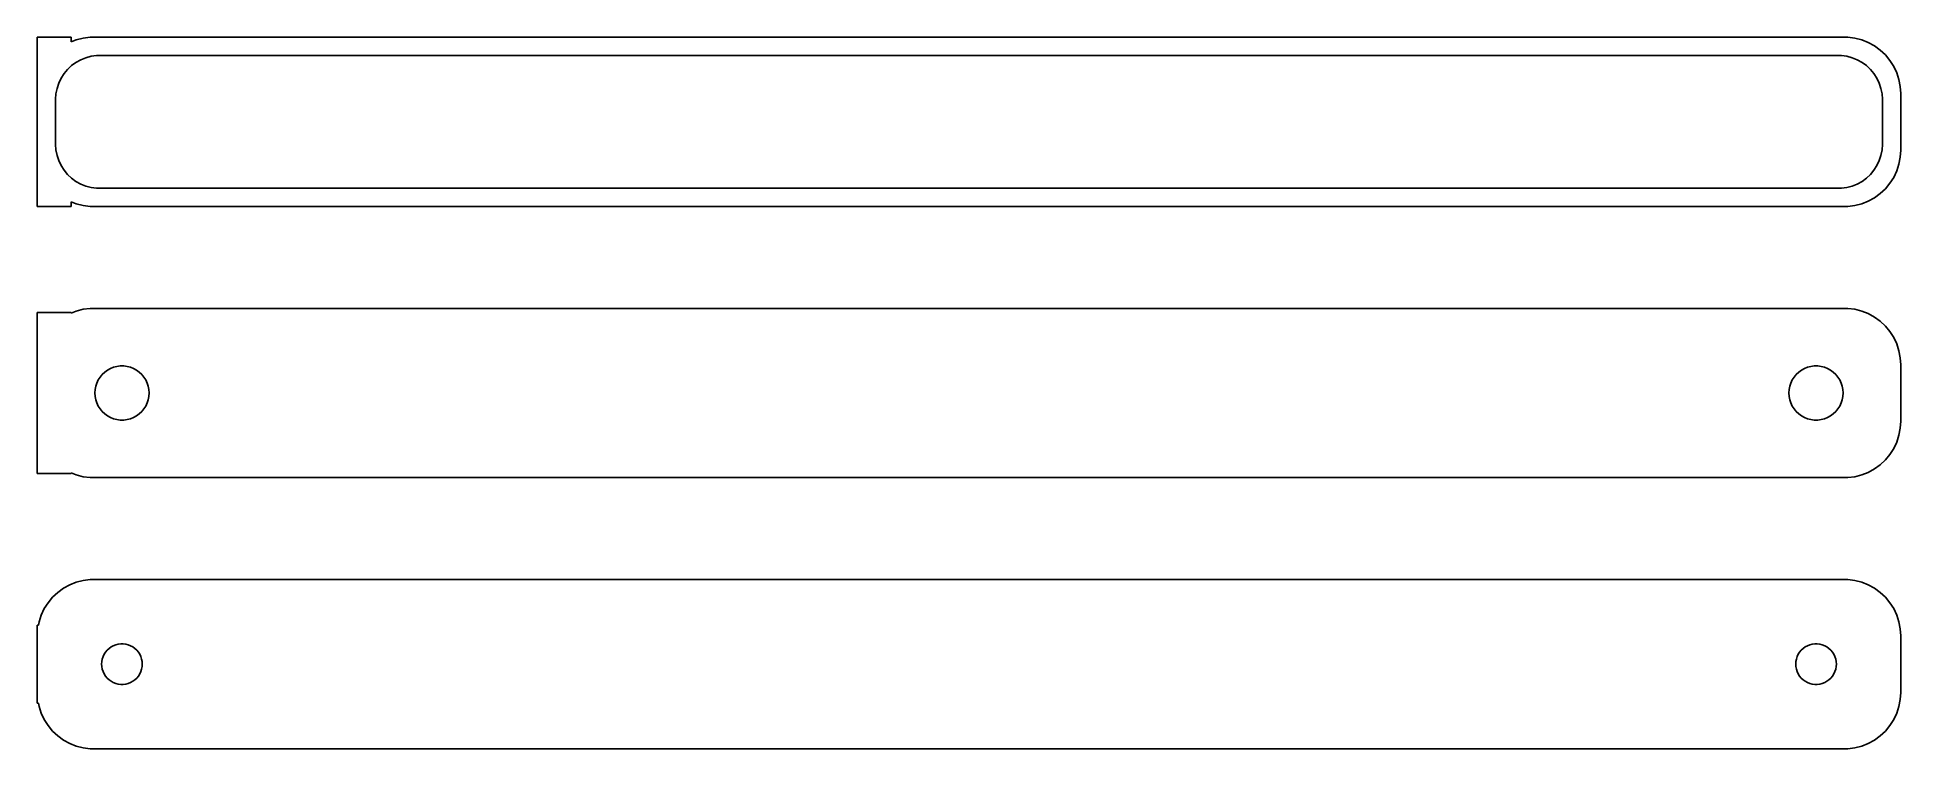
# Model space of a CAD drawing. Header units: metres. Extents: x -82 to 82, y 41 to 103.
import ezdxf

# ---------------------------------------------------------------- set-up
doc = ezdxf.new("R2010")
doc.units = ezdxf.units.M

msp = doc.modelspace()

# ---------------------------------------------------------------- linework, layer by layer
for p, q in [((-79.5, 103.49), (-82.5, 103.49)), ((-82.5, 103.49), (-82.5, 88.5099)), ((-79.5, 103.075), (-79.5, 103.49)), ((-79.0451, 103.255), (-79.5, 103.075)), ((-78.4369, 103.411), (-79.0451, 103.255)), ((-77.8139, 103.49), (-78.4369, 103.411)), ((77.8139, 103.49), (-77.8139, 103.49)), ((78.4369, 103.411), (77.8139, 103.49)), ((79.0451, 103.255), (78.4369, 103.411)), ((79.6289, 103.024), (79.0451, 103.255)), ((80.1791, 102.722), (79.6289, 103.024)), ((80.6871, 102.353), (80.1791, 102.722)), ((81.1448, 101.923), (80.6871, 102.353)), ((-80.133, 100.276), (-79.823, 100.651)), ((-79.823, 100.651), (-79.4685, 100.984)), ((-79.4685, 100.984), (-79.0751, 101.27)), ((-79.0751, 101.27), (-78.6489, 101.504)), ((-78.6489, 101.504), (-78.1967, 101.683)), ((-78.1967, 101.683), (-77.7256, 101.804)), ((-77.7256, 101.804), (-77.2432, 101.865)), ((-77.2432, 101.865), (77.2432, 101.865)), ((77.2432, 101.865), (77.7256, 101.804)), ((77.7256, 101.804), (78.1967, 101.683)), ((78.1967, 101.683), (78.6489, 101.504)), ((78.6489, 101.504), (79.0751, 101.27)), ((79.0751, 101.27), (79.4685, 100.984)), ((79.4685, 100.984), (79.823, 100.651)), ((79.823, 100.651), (80.133, 100.276)), ((81.5451, 101.439), (81.1448, 101.923)), ((81.8815, 100.909), (81.5451, 101.439)), ((82.1489, 100.341), (81.8815, 100.909)), ((-80.751, 98.9631), (-80.6007, 99.4256)), ((-80.6007, 99.4256), (-80.3936, 99.8656)), ((-80.3936, 99.8656), (-80.133, 100.276)), ((80.133, 100.276), (80.3936, 99.8656)), ((80.3936, 99.8656), (80.6007, 99.4256)), ((80.6007, 99.4256), (80.751, 98.9631)), ((82.3429, 99.7434), (82.1489, 100.341)), ((82.4606, 99.1267), (82.3429, 99.7434)), ((82.5, 98.5), (82.4606, 99.1267)), ((-80.8726, 98), (-80.8421, 98.4854)), ((-80.8726, 94), (-80.8726, 98)), ((-80.8421, 98.4854), (-80.751, 98.9631)), ((80.751, 98.9631), (80.8421, 98.4854)), ((80.8421, 98.4854), (80.8726, 98)), ((80.8726, 98), (80.8726, 94)), ((82.5, 93.5), (82.5, 98.5)), ((-80.8421, 93.5146), (-80.8726, 94)), ((-80.751, 93.0369), (-80.8421, 93.5146)), ((-80.6007, 92.5744), (-80.751, 93.0369)), ((-80.3936, 92.1344), (-80.6007, 92.5744)), ((80.6007, 92.5744), (80.3936, 92.1344)), ((80.751, 93.0369), (80.6007, 92.5744)), ((80.8421, 93.5146), (80.751, 93.0369)), ((80.8726, 94), (80.8421, 93.5146)), ((82.3429, 92.2566), (82.4606, 92.8733)), ((82.4606, 92.8733), (82.5, 93.5)), ((-80.133, 91.7237), (-80.3936, 92.1344)), ((-79.823, 91.349), (-80.133, 91.7237)), ((-79.4685, 91.0161), (-79.823, 91.349)), ((-79.0751, 90.7302), (-79.4685, 91.0161)), ((79.4685, 91.0161), (79.0751, 90.7302)), ((79.823, 91.349), (79.4685, 91.0161)), ((80.133, 91.7237), (79.823, 91.349)), ((80.3936, 92.1344), (80.133, 91.7237)), ((81.5451, 90.5611), (81.8815, 91.0912)), ((81.8815, 91.0912), (82.1489, 91.6594)), ((82.1489, 91.6594), (82.3429, 92.2566)), ((-78.6489, 90.4959), (-79.0751, 90.7302)), ((-78.1967, 90.3169), (-78.6489, 90.4959)), ((-77.7256, 90.196), (-78.1967, 90.3169)), ((-77.2432, 90.135), (-77.7256, 90.196)), ((77.2432, 90.135), (-77.2432, 90.135)), ((77.7256, 90.196), (77.2432, 90.135)), ((78.1967, 90.3169), (77.7256, 90.196)), ((78.6489, 90.4959), (78.1967, 90.3169)), ((79.0751, 90.7302), (78.6489, 90.4959)), ((79.6289, 88.9759), (80.1791, 89.2784)), ((80.1791, 89.2784), (80.6871, 89.6474)), ((80.6871, 89.6474), (81.1448, 90.0773)), ((81.1448, 90.0773), (81.5451, 90.5611)), ((-82.5, 88.5099), (-79.5, 88.5099)), ((-79.5, 88.9248), (-79.0451, 88.7447)), ((-79.5, 88.5099), (-79.5, 88.9248)), ((-79.0451, 88.7447), (-78.4369, 88.5886)), ((-78.4369, 88.5886), (-77.8139, 88.5099)), ((-77.8139, 88.5099), (77.8139, 88.5099)), ((77.8139, 88.5099), (78.4369, 88.5886)), ((78.4369, 88.5886), (79.0451, 88.7447)), ((79.0451, 88.7447), (79.6289, 88.9759)), ((-79.0451, 79.2553), (-79.5, 79.0752)), ((-78.4369, 79.4114), (-79.0451, 79.2553)), ((-77.8139, 79.4901), (-78.4369, 79.4114)), ((77.8139, 79.4901), (-77.8139, 79.4901)), ((78.4369, 79.4114), (77.8139, 79.4901)), ((79.0451, 79.2553), (78.4369, 79.4114)), ((79.6289, 79.0241), (79.0451, 79.2553)), ((-79.5, 79.1148), (-82.5, 79.1148)), ((-82.5, 79.1148), (-82.5, 64.8852)), ((-79.5, 79.0752), (-79.5, 79.1148)), ((80.1791, 78.7216), (79.6289, 79.0241)), ((80.6871, 78.3526), (80.1791, 78.7216)), ((81.1448, 77.9227), (80.6871, 78.3526)), ((81.5451, 77.4389), (81.1448, 77.9227)), ((81.8815, 76.9088), (81.5451, 77.4389)), ((82.1489, 76.3406), (81.8815, 76.9088)), ((82.3429, 75.7434), (82.1489, 76.3406)), ((-76.0219, 74.1716), (-75.7416, 74.2825)), ((-75.7416, 74.2825), (-75.4497, 74.3575)), ((-75.4497, 74.3575), (-75.1507, 74.3953)), ((-75.1507, 74.3953), (-74.8493, 74.3953)), ((-74.8493, 74.3953), (-74.5503, 74.3575)), ((-74.5503, 74.3575), (-74.2584, 74.2825)), ((-74.2584, 74.2825), (-73.9781, 74.1716)), ((73.9781, 74.1716), (74.2584, 74.2825)), ((74.2584, 74.2825), (74.5503, 74.3575)), ((74.5503, 74.3575), (74.8493, 74.3953)), ((74.8493, 74.3953), (75.1507, 74.3953)), ((75.1507, 74.3953), (75.4497, 74.3575)), ((75.4497, 74.3575), (75.7416, 74.2825)), ((75.7416, 74.2825), (76.0219, 74.1716)), ((82.4606, 75.1267), (82.3429, 75.7434)), ((82.5, 74.5), (82.4606, 75.1267)), ((82.5, 69.5), (82.5, 74.5)), ((-77.3246, 72.5968), (-77.2315, 72.8835)), ((-77.2315, 72.8835), (-77.1031, 73.1562)), ((-77.1031, 73.1562), (-76.9416, 73.4107)), ((-76.9416, 73.4107), (-76.7495, 73.6429)), ((-76.7495, 73.6429), (-76.5298, 73.8492)), ((-76.5298, 73.8492), (-76.286, 74.0264)), ((-76.286, 74.0264), (-76.0219, 74.1716)), ((-73.9781, 74.1716), (-73.714, 74.0264)), ((-73.714, 74.0264), (-73.4702, 73.8492)), ((-73.4702, 73.8492), (-73.2505, 73.6429)), ((-73.2505, 73.6429), (-73.0583, 73.4107)), ((-73.0583, 73.4107), (-72.8969, 73.1562)), ((-72.8969, 73.1562), (-72.7685, 72.8835)), ((-72.7685, 72.8835), (-72.6754, 72.5968)), ((72.6754, 72.5968), (72.7685, 72.8835)), ((72.7685, 72.8835), (72.8969, 73.1562)), ((72.8969, 73.1562), (73.0583, 73.4107)), ((73.0583, 73.4107), (73.2505, 73.6429)), ((73.2505, 73.6429), (73.4702, 73.8492)), ((73.4702, 73.8492), (73.714, 74.0264)), ((73.714, 74.0264), (73.9781, 74.1716)), ((76.0219, 74.1716), (76.286, 74.0264)), ((76.286, 74.0264), (76.5298, 73.8492)), ((76.5298, 73.8492), (76.7495, 73.6429)), ((76.7495, 73.6429), (76.9416, 73.4107)), ((76.9416, 73.4107), (77.1031, 73.1562)), ((77.1031, 73.1562), (77.2315, 72.8835)), ((77.2315, 72.8835), (77.3246, 72.5968)), ((-77.4, 72), (-77.3811, 72.3008)), ((-77.3811, 71.6992), (-77.4, 72)), ((-77.3811, 72.3008), (-77.3246, 72.5968)), ((-77.3246, 71.4032), (-77.3811, 71.6992)), ((-77.2315, 71.1165), (-77.3246, 71.4032)), ((-77.1031, 70.8438), (-77.2315, 71.1165)), ((-72.7685, 71.1165), (-72.8969, 70.8438)), ((-72.6754, 71.4032), (-72.7685, 71.1165)), ((-72.6754, 72.5968), (-72.6189, 72.3008)), ((-72.6189, 71.6992), (-72.6754, 71.4032)), ((-72.6189, 72.3008), (-72.6, 72)), ((-72.6, 72), (-72.6189, 71.6992)), ((72.6, 72), (72.6189, 72.3008)), ((72.6189, 71.6992), (72.6, 72)), ((72.6189, 72.3008), (72.6754, 72.5968)), ((72.6754, 71.4032), (72.6189, 71.6992)), ((72.7685, 71.1165), (72.6754, 71.4032)), ((72.8969, 70.8438), (72.7685, 71.1165)), ((77.2315, 71.1165), (77.1031, 70.8438)), ((77.3246, 71.4032), (77.2315, 71.1165)), ((77.3246, 72.5968), (77.3811, 72.3008)), ((77.3811, 71.6992), (77.3246, 71.4032)), ((77.3811, 72.3008), (77.4, 72)), ((77.4, 72), (77.3811, 71.6992)), ((-76.9416, 70.5893), (-77.1031, 70.8438)), ((-76.7495, 70.3571), (-76.9416, 70.5893)), ((-76.5298, 70.1508), (-76.7495, 70.3571)), ((-76.286, 69.9736), (-76.5298, 70.1508)), ((-76.0219, 69.8284), (-76.286, 69.9736)), ((-75.7416, 69.7175), (-76.0219, 69.8284)), ((-75.4497, 69.6425), (-75.7416, 69.7175)), ((-75.1507, 69.6047), (-75.4497, 69.6425)), ((-74.8493, 69.6047), (-75.1507, 69.6047)), ((-74.5503, 69.6425), (-74.8493, 69.6047)), ((-74.2584, 69.7175), (-74.5503, 69.6425)), ((-73.9781, 69.8284), (-74.2584, 69.7175)), ((-73.714, 69.9736), (-73.9781, 69.8284)), ((-73.4702, 70.1508), (-73.714, 69.9736)), ((-73.2505, 70.3571), (-73.4702, 70.1508)), ((-73.0583, 70.5893), (-73.2505, 70.3571)), ((-72.8969, 70.8438), (-73.0583, 70.5893)), ((73.0583, 70.5893), (72.8969, 70.8438)), ((73.2505, 70.3571), (73.0583, 70.5893)), ((73.4702, 70.1508), (73.2505, 70.3571)), ((73.714, 69.9736), (73.4702, 70.1508)), ((73.9781, 69.8284), (73.714, 69.9736)), ((74.2584, 69.7175), (73.9781, 69.8284)), ((74.5503, 69.6425), (74.2584, 69.7175)), ((74.8493, 69.6047), (74.5503, 69.6425)), ((75.1507, 69.6047), (74.8493, 69.6047)), ((75.4497, 69.6425), (75.1507, 69.6047)), ((75.7416, 69.7175), (75.4497, 69.6425)), ((76.0219, 69.8284), (75.7416, 69.7175)), ((76.286, 69.9736), (76.0219, 69.8284)), ((76.5298, 70.1508), (76.286, 69.9736)), ((76.7495, 70.3571), (76.5298, 70.1508)), ((76.9416, 70.5893), (76.7495, 70.3571)), ((77.1031, 70.8438), (76.9416, 70.5893)), ((82.4606, 68.8733), (82.5, 69.5)), ((81.8815, 67.0912), (82.1489, 67.6594)), ((82.1489, 67.6594), (82.3429, 68.2566)), ((82.3429, 68.2566), (82.4606, 68.8733)), ((80.6871, 65.6474), (81.1448, 66.0773)), ((81.1448, 66.0773), (81.5451, 66.5611)), ((81.5451, 66.5611), (81.8815, 67.0912)), ((-82.5, 64.8852), (-79.5, 64.8852)), ((-79.5, 64.8852), (-79.5, 64.9248)), ((-79.5, 64.9248), (-79.0451, 64.7447)), ((-79.0451, 64.7447), (-78.4369, 64.5886)), ((-78.4369, 64.5886), (-77.8139, 64.5099)), ((-77.8139, 64.5099), (77.8139, 64.5099)), ((77.8139, 64.5099), (78.4369, 64.5886)), ((78.4369, 64.5886), (79.0451, 64.7447)), ((79.0451, 64.7447), (79.6289, 64.9759)), ((79.6289, 64.9759), (80.1791, 65.2784)), ((80.1791, 65.2784), (80.6871, 65.6474)), ((-80.1791, 54.7216), (-80.6871, 54.3526)), ((-79.6289, 55.0241), (-80.1791, 54.7216)), ((-79.0451, 55.2553), (-79.6289, 55.0241)), ((-78.4369, 55.4114), (-79.0451, 55.2553)), ((-77.8139, 55.4901), (-78.4369, 55.4114)), ((77.8139, 55.4901), (-77.8139, 55.4901)), ((78.4369, 55.4114), (77.8139, 55.4901)), ((79.0451, 55.2553), (78.4369, 55.4114)), ((79.6289, 55.0241), (79.0451, 55.2553)), ((80.1791, 54.7216), (79.6289, 55.0241)), ((80.6871, 54.3526), (80.1791, 54.7216)), ((-81.8815, 52.9088), (-82.1489, 52.3406)), ((-81.5451, 53.4389), (-81.8815, 52.9088)), ((-81.1448, 53.9227), (-81.5451, 53.4389)), ((-80.6871, 54.3526), (-81.1448, 53.9227)), ((81.1448, 53.9227), (80.6871, 54.3526)), ((81.5451, 53.4389), (81.1448, 53.9227)), ((81.8815, 52.9088), (81.5451, 53.4389)), ((82.1489, 52.3406), (81.8815, 52.9088)), ((-82.4, 51.4442), (-82.5, 51.4442)), ((-82.5, 51.4442), (-82.5, 44.5558)), ((-82.3429, 51.7434), (-82.4, 51.4442)), ((-82.1489, 52.3406), (-82.3429, 51.7434)), ((82.3429, 51.7434), (82.1489, 52.3406)), ((82.4606, 51.1267), (82.3429, 51.7434)), ((-76.1474, 49.3869), (-75.9645, 49.5198)), ((-75.9645, 49.5198), (-75.7664, 49.6287)), ((-75.7664, 49.6287), (-75.5562, 49.7119)), ((-75.5562, 49.7119), (-75.3373, 49.7681)), ((-75.3373, 49.7681), (-75.113, 49.7964)), ((-75.113, 49.7964), (-74.887, 49.7964)), ((-74.887, 49.7964), (-74.6627, 49.7681)), ((-74.6627, 49.7681), (-74.4438, 49.7119)), ((-74.4438, 49.7119), (-74.2336, 49.6287)), ((-74.2336, 49.6287), (-74.0355, 49.5198)), ((-74.0355, 49.5198), (-73.8526, 49.3869)), ((73.8526, 49.3869), (74.0355, 49.5198)), ((74.0355, 49.5198), (74.2336, 49.6287)), ((74.2336, 49.6287), (74.4438, 49.7119)), ((74.4438, 49.7119), (74.6627, 49.7681)), ((74.6627, 49.7681), (74.887, 49.7964)), ((74.887, 49.7964), (75.113, 49.7964)), ((75.113, 49.7964), (75.3373, 49.7681)), ((75.3373, 49.7681), (75.5562, 49.7119)), ((75.5562, 49.7119), (75.7664, 49.6287)), ((75.7664, 49.6287), (75.9645, 49.5198)), ((75.9645, 49.5198), (76.1474, 49.3869)), ((82.5, 50.5), (82.4606, 51.1267)), ((82.5, 45.5), (82.5, 50.5)), ((-76.8, 48), (-76.7858, 48.2256)), ((-76.7858, 47.7744), (-76.8, 48)), ((-76.7858, 48.2256), (-76.7434, 48.4476)), ((-76.7434, 48.4476), (-76.6736, 48.6626)), ((-76.6736, 48.6626), (-76.5773, 48.8671)), ((-76.5773, 48.8671), (-76.4562, 49.058)), ((-76.4562, 49.058), (-76.3121, 49.2322)), ((-76.3121, 49.2322), (-76.1474, 49.3869)), ((-73.8526, 49.3869), (-73.6879, 49.2322)), ((-73.6879, 49.2322), (-73.5438, 49.058)), ((-73.5438, 49.058), (-73.4226, 48.8671)), ((-73.4226, 48.8671), (-73.3264, 48.6626)), ((-73.3264, 48.6626), (-73.2565, 48.4476)), ((-73.2565, 48.4476), (-73.2142, 48.2256)), ((-73.2142, 48.2256), (-73.2, 48)), ((-73.2, 48), (-73.2142, 47.7744)), ((73.2, 48), (73.2142, 48.2256)), ((73.2142, 47.7744), (73.2, 48)), ((73.2142, 48.2256), (73.2565, 48.4476)), ((73.2565, 48.4476), (73.3264, 48.6626)), ((73.3264, 48.6626), (73.4226, 48.8671)), ((73.4226, 48.8671), (73.5438, 49.058)), ((73.5438, 49.058), (73.6879, 49.2322)), ((73.6879, 49.2322), (73.8526, 49.3869)), ((76.1474, 49.3869), (76.3121, 49.2322)), ((76.3121, 49.2322), (76.4562, 49.058)), ((76.4562, 49.058), (76.5773, 48.8671)), ((76.5773, 48.8671), (76.6736, 48.6626)), ((76.6736, 48.6626), (76.7434, 48.4476)), ((76.7434, 48.4476), (76.7858, 48.2256)), ((76.7858, 48.2256), (76.8, 48)), ((76.8, 48), (76.7858, 47.7744)), ((-76.7434, 47.5524), (-76.7858, 47.7744)), ((-76.6736, 47.3374), (-76.7434, 47.5524)), ((-76.5773, 47.1329), (-76.6736, 47.3374)), ((-76.4562, 46.942), (-76.5773, 47.1329)), ((-76.3121, 46.7678), (-76.4562, 46.942)), ((-76.1474, 46.6131), (-76.3121, 46.7678)), ((-75.9645, 46.4802), (-76.1474, 46.6131)), ((-75.7664, 46.3713), (-75.9645, 46.4802)), ((-75.5562, 46.2881), (-75.7664, 46.3713)), ((-75.3373, 46.2319), (-75.5562, 46.2881)), ((-75.113, 46.2036), (-75.3373, 46.2319)), ((-74.887, 46.2036), (-75.113, 46.2036)), ((-74.6627, 46.2319), (-74.887, 46.2036)), ((-74.4438, 46.2881), (-74.6627, 46.2319)), ((-74.2336, 46.3713), (-74.4438, 46.2881)), ((-74.0355, 46.4802), (-74.2336, 46.3713)), ((-73.8526, 46.6131), (-74.0355, 46.4802)), ((-73.6879, 46.7678), (-73.8526, 46.6131)), ((-73.5438, 46.942), (-73.6879, 46.7678)), ((-73.4226, 47.1329), (-73.5438, 46.942)), ((-73.3264, 47.3374), (-73.4226, 47.1329)), ((-73.2565, 47.5524), (-73.3264, 47.3374)), ((-73.2142, 47.7744), (-73.2565, 47.5524)), ((73.2565, 47.5524), (73.2142, 47.7744)), ((73.3264, 47.3374), (73.2565, 47.5524)), ((73.4226, 47.1329), (73.3264, 47.3374)), ((73.5438, 46.942), (73.4226, 47.1329)), ((73.6879, 46.7678), (73.5438, 46.942)), ((73.8526, 46.6131), (73.6879, 46.7678)), ((74.0355, 46.4802), (73.8526, 46.6131)), ((74.2336, 46.3713), (74.0355, 46.4802)), ((74.4438, 46.2881), (74.2336, 46.3713)), ((74.6627, 46.2319), (74.4438, 46.2881)), ((74.887, 46.2036), (74.6627, 46.2319)), ((75.113, 46.2036), (74.887, 46.2036)), ((75.3373, 46.2319), (75.113, 46.2036)), ((75.5562, 46.2881), (75.3373, 46.2319)), ((75.7664, 46.3713), (75.5562, 46.2881)), ((75.9645, 46.4802), (75.7664, 46.3713)), ((76.1474, 46.6131), (75.9645, 46.4802)), ((76.3121, 46.7678), (76.1474, 46.6131)), ((76.4562, 46.942), (76.3121, 46.7678)), ((76.5773, 47.1329), (76.4562, 46.942)), ((76.6736, 47.3374), (76.5773, 47.1329)), ((76.7434, 47.5524), (76.6736, 47.3374)), ((76.7858, 47.7744), (76.7434, 47.5524)), ((-82.5, 44.5558), (-82.4, 44.5558)), ((-82.4, 44.5558), (-82.3429, 44.2566)), ((82.3429, 44.2566), (82.4606, 44.8733)), ((82.4606, 44.8733), (82.5, 45.5)), ((-82.3429, 44.2566), (-82.1489, 43.6594)), ((-82.1489, 43.6594), (-81.8815, 43.0912)), ((-81.8815, 43.0912), (-81.5451, 42.5611)), ((81.5451, 42.5611), (81.8815, 43.0912)), ((81.8815, 43.0912), (82.1489, 43.6594)), ((82.1489, 43.6594), (82.3429, 44.2566)), ((-81.5451, 42.5611), (-81.1448, 42.0773)), ((-81.1448, 42.0773), (-80.6871, 41.6474)), ((-80.6871, 41.6474), (-80.1791, 41.2784)), ((-80.1791, 41.2784), (-79.6289, 40.9759)), ((79.6289, 40.9759), (80.1791, 41.2784)), ((80.1791, 41.2784), (80.6871, 41.6474)), ((80.6871, 41.6474), (81.1448, 42.0773)), ((81.1448, 42.0773), (81.5451, 42.5611)), ((-79.6289, 40.9759), (-79.0451, 40.7447)), ((-79.0451, 40.7447), (-78.4369, 40.5886)), ((-78.4369, 40.5886), (-77.8139, 40.5099)), ((-77.8139, 40.5099), (77.8139, 40.5099)), ((77.8139, 40.5099), (78.4369, 40.5886)), ((78.4369, 40.5886), (79.0451, 40.7447)), ((79.0451, 40.7447), (79.6289, 40.9759))]:
    msp.add_line(p, q)

doc.saveas('drawing.dxf')
